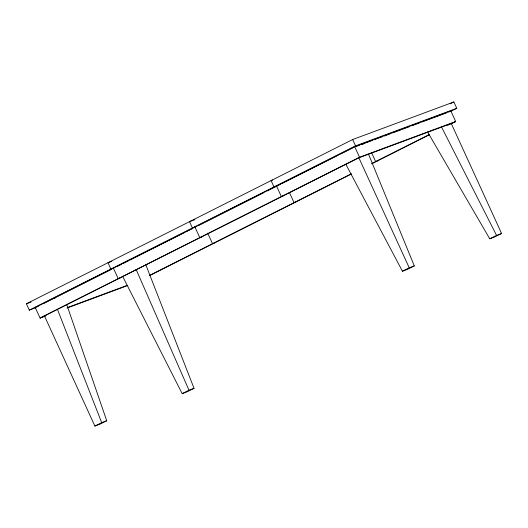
<?xml version="1.0" encoding="UTF-8"?>
<svg xmlns="http://www.w3.org/2000/svg" width="528" height="528" viewBox="0 0 528 528"><rect width="100%" height="100%" fill="white"/><g stroke="black" fill="none" stroke-linecap="round" stroke-linejoin="round"><path stroke-width="0.79" d="M35.488 307.837L29.304 310.127L26.4 303.785L352.651 139.537L453.875 101.95L456.779 108.293L450.166 111.626M29.304 310.127L355.555 145.886L456.779 108.293M45.461 316.054L40.075 318.054L35.231 307.481L354.691 146.659L450.853 110.946L455.69 121.519L451.308 123.73M43.976 303.329L111.646 269.26M117.5 266.317L121.176 264.462M122.641 263.723L128.522 260.766M129.994 260.027L185.104 232.28M186.569 231.541L192.449 228.584M198.33 225.621L263.723 192.7M267.399 190.852L273.28 187.889M274.745 187.15L278.421 185.302L273.992 186.945L271.088 180.602L272.633 180.028M279.154 184.932L280.612 184.199M282.071 183.467L338.257 155.179M340.441 154.077L354.037 147.233M362.01 144.553L364.162 143.477M450.199 103.798L453.875 101.95M448.661 112.048L450.853 110.946M149.886 275.22L351.384 173.785M371.956 163.429L429.409 134.501M447.638 125.327L455.69 121.519L359.528 157.232L40.075 318.054L358.882 157.813L451.249 123.506L501.6 233.495L494.802 236.914L489.74 238.795L427.654 132.073M149.391 275.728L351.074 174.187M371.653 163.832L429.396 134.759M46.009 315.513L44.524 316.067L94.875 426.05L101.673 422.631L106.735 420.75L66.607 304.214M345.88 164.353L402.435 271.214L409.233 267.795L414.295 265.914L368.557 154.216M106.735 420.75L99.937 424.169L94.875 426.05M414.295 265.914L407.497 269.333L402.435 271.214M122.628 276.335L182.18 393.631L188.978 390.205L194.04 388.331L145.926 265.069M489.74 238.795L496.538 235.369L501.6 233.495M194.04 388.331L187.242 391.75L182.18 393.631M356.209 146.428L359.819 145.088M361.99 144.283L372.596 140.342M374.134 139.768L382.576 136.64M384.107 136.066L391.01 133.505M392.548 132.931L400.99 129.802M402.521 129.228L409.424 126.667M412.5 125.525L419.404 122.958M421.707 122.107L436.28 116.695M437.006 116.424L446.404 112.933M194.938 219.655L189.526 221.661L192.43 228.01L196.225 226.598M283.265 195.875L281.365 196.581L276.527 186.008M377.527 160.868L375.632 161.575L371.758 153.113M111.824 261.287L107.963 262.726L110.867 269.069L114.662 267.656M201.703 236.94L199.802 237.646L194.964 227.066M295.964 201.934L294.07 202.64L289.549 192.766M26.4 303.785L31.033 302.062M53.275 298.65L55.447 297.845M35.231 307.481L38.313 306.339M120.14 277.999L118.239 278.705L113.401 268.132M214.401 242.992L212.507 243.698L207.662 233.125M67.267 307.619L127.208 285.358M67.003 308.055L127.776 285.49M441.566 127.103L496.538 235.369M352.651 139.537L355.555 145.886M354.691 146.659L359.528 157.232L358.882 157.813L409.233 267.795M136.178 269.617L188.978 390.205M57.519 309.52L101.673 422.631"/></g></svg>
